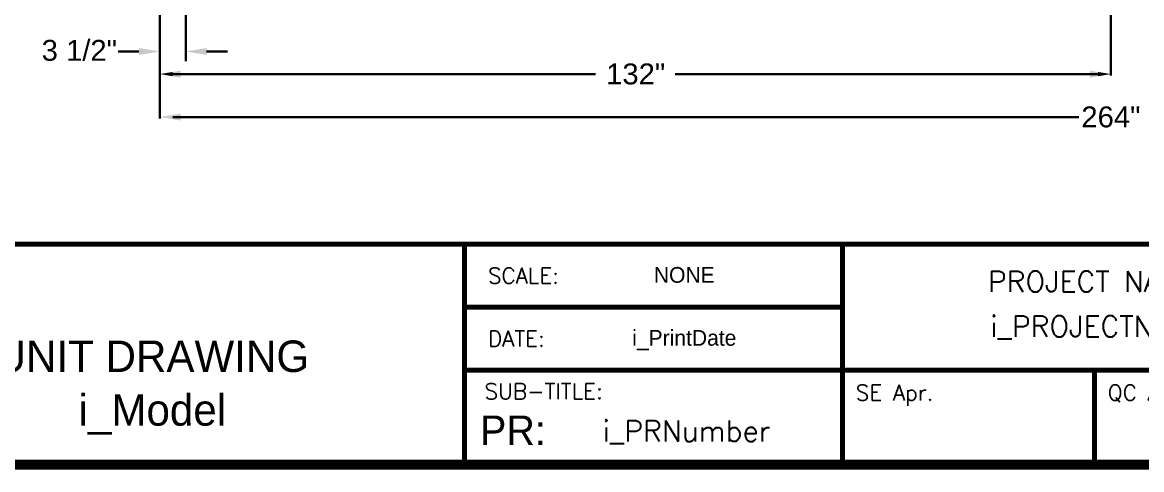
# Model space of a CAD drawing. Extents: x 667 to 1244, y -9 to 355.
# Drawn here: x 930.3 to 1085.7, y -0.7 to 61.5 of the extents above; entities that cross this region are included whole.
import ezdxf
from ezdxf.enums import TextEntityAlignment as Align

# ---------------------------------------------------------------- set-up
doc = ezdxf.new("R2010")
doc.units = 0
doc.header["$MEASUREMENT"] = 0
doc.layers.get('0').update_dxf_attribs({"linetype": 'CONTINUOUS'})
doc.styles.add('dimentions', font='ARIAL.TTF')
doc.styles.add('SIMPLEX', font='SIMPLEX')

msp = doc.modelspace()

# ---------------------------------------------------------------- linework, layer by layer
at = {"lineweight": 30}
for p, q in [((1081.46, 66.18), (1081.46, 54.09)), ((952.96, 64.99), (952.96, 56.08)), ((951.17, 54.27), (1009.88, 54.27)), ((1079.66, 54.27), (1020.95, 54.27)), ((991.67, 30.62), (1166.67, 30.62)), ((991.67, 0), (991.67, 30.62)), ((1044.17, 30.62), (1044.17, 0)), ((1044.17, 21.88), (991.67, 21.88)), ((1166.67, 13.12), (991.67, 13.12)), ((1079.17, 13.12), (1079.17, 0))]:
    msp.add_line(p, q, dxfattribs=at)
at = {"lineweight": 30, "ltscale": 5}
for p, q in [((949.37, 63.43), (949.37, 48.12)), ((946.46, 57.41), (943.56, 57.41)), ((955.87, 57.41), (958.77, 57.41)), ((951.17, 48.3), (1077.02, 48.3))]:
    msp.add_line(p, q, dxfattribs=at)
at = {"const_width": 1.4}
msp.add_lwpolyline([(676.67, 0), (1236.67, 0), (1236.67, 350), (676.67, 350), (676.67, 0)], dxfattribs=at)
at = {"lineweight": 30, "const_width": 0.7}
for points in [[(1236.67, 30.62), (816.67, 30.62), (816.67, 0)], [(991.67, 30.62), (991.67, 0)], [(1044.17, 30.62), (1044.17, 0)], [(1044.17, 21.88), (991.67, 21.88)], [(1166.67, 13.12), (991.67, 13.12)], [(1079.17, 13.12), (1079.17, 0)]]:
    msp.add_lwpolyline(points, dxfattribs=at)
at = {"lineweight": 30, "ltscale": 5}
for points in [[(946.46, 57.89), (946.46, 56.92), (949.37, 57.41)], [(955.87, 57.89), (955.87, 56.92), (952.96, 57.41)], [(952.27, 54.75), (952.27, 53.78), (949.37, 54.27)], [(1078.56, 54.75), (1078.56, 53.78), (1081.46, 54.27)], [(952.27, 48.78), (952.27, 47.81), (949.37, 48.3)]]:
    msp.add_solid(points, dxfattribs=at)
at = {"lineweight": 30}
for points in [[(951.17, 54.57), (951.17, 53.97), (949.37, 54.27)], [(1079.66, 54.57), (1079.66, 53.97), (1081.46, 54.27)]]:
    msp.add_solid(points, dxfattribs=at)

# ---------------------------------------------------------------- texts
at = {"lineweight": 30, "style": 'SIMPLEX'}
for s, p in [('SCALE:', (994.95, 25.16)), ('DATE:', (994.95, 16.41)), ('SUB-TITLE:', (994.47, 9.1)), ('SE Apr.', (1046.03, 8.9)), ('QC Apr.', (1081.03, 8.9))]:
    msp.add_text(s, height=2.188, dxfattribs=at).set_placement(p)
at = {"lineweight": 30}
for s, height, p in [('NONE', 2.188, (1022.21, 25.27)), ('i_PrintDate', 2.1875, (1022.21, 16.52)), ('UNIT DRAWING', 4.375, (948.33, 12.87)), ('i_Model', 4.375, (948.33, 5.41))]:
    msp.add_text(s, height=height, dxfattribs=at).set_placement(p, align=Align.CENTER)
at = {"lineweight": 30, "style": 'SIMPLEX'}
for s, p in [('PROJECT NAME:', (1079.61, 23.99)), ('i_PROJECTNAME', (1079.83, 17.77)), ('i_PRNumber', (1022.52, 3.22))]:
    msp.add_text(s, height=2.905, dxfattribs=at).set_placement(p, align=Align.CENTER)
at = {"lineweight": 30}
msp.add_text('PR:', height=4.102, dxfattribs=at).set_placement((1002.98, 2.72), align=Align.RIGHT)
at = {"lineweight": 30, "char_height": 2.905, "attachment_point": 5, "style": 'dimentions'}
for s, insert in [('3 1/2"', (938.19, 57.55)), ('132"', (1015.46, 54.27)), ('264" ', (1081.46, 48.3))]:
    msp.add_mtext(s, dxfattribs=dict(at, insert=insert))

doc.saveas('drawing.dxf')
